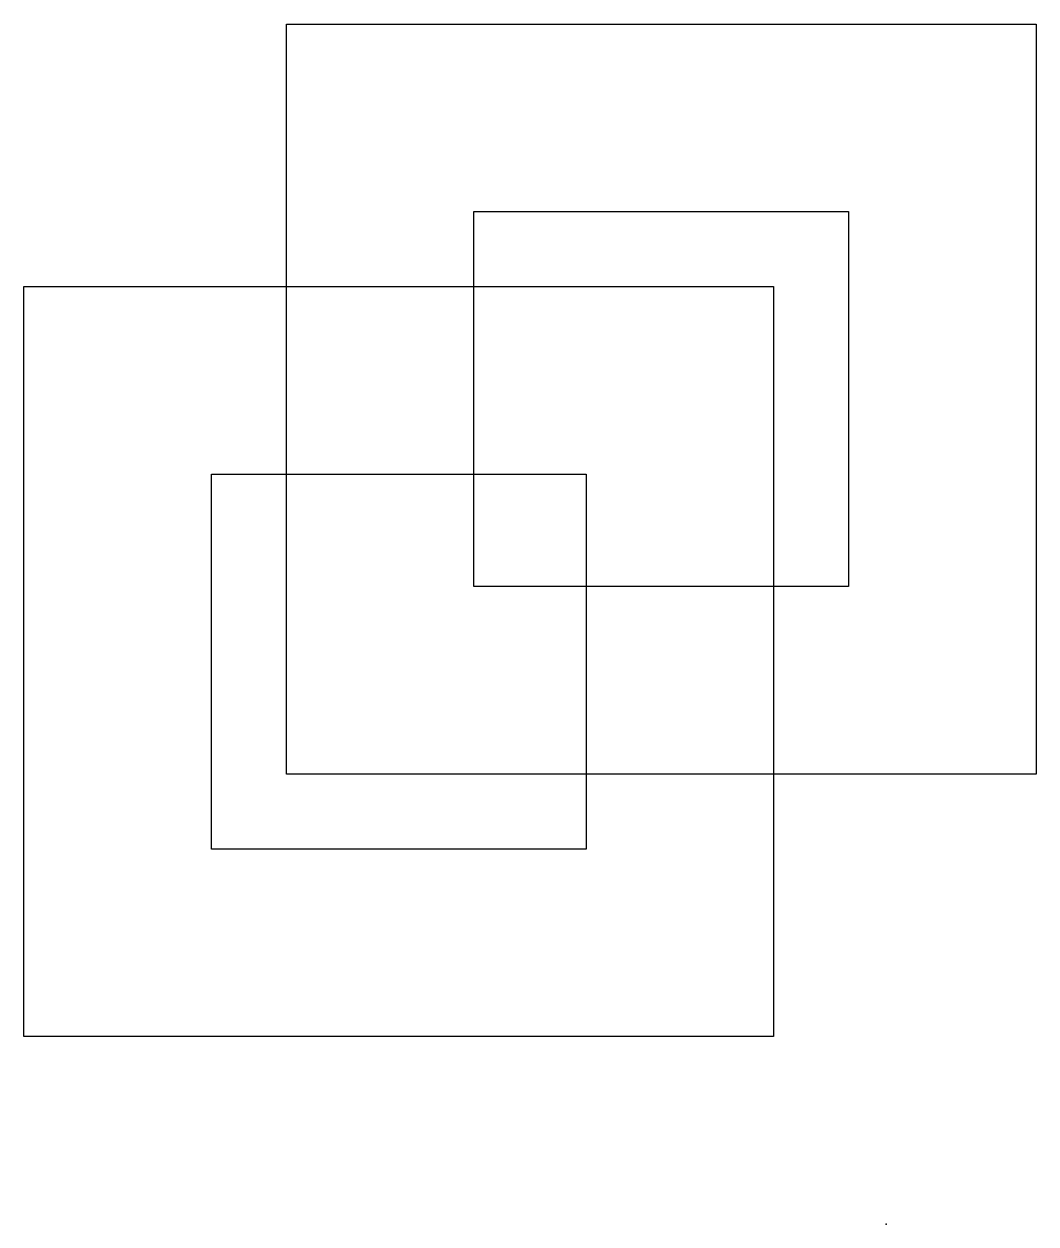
# Model space of a CAD drawing. Header units: millimetres. Extents: x 0 to 27, y -5 to 27.
import ezdxf

# ---------------------------------------------------------------- set-up
doc = ezdxf.new("R2010")
doc.units = ezdxf.units.MM
doc.layers.get('0').update_dxf_attribs({"lineweight": 25, "true_color": 0xffffff})

msp = doc.modelspace()

# ---------------------------------------------------------------- linework, layer by layer
at = {"color": 5, "true_color": 0x0000ff}
for p, q in [((7, 7), (7, 27)), ((7, 27), (27, 27)), ((27, 27), (27, 7)), ((12, 12), (12, 22)), ((12, 22), (22, 22)), ((22, 22), (22, 12)), ((22, 12), (12, 12)), ((27, 7), (7, 7))]:
    msp.add_line(p, q, dxfattribs=at)
at = {"color": 1, "true_color": 0xff0000}
for p, q in [((0, 0), (0, 20)), ((0, 20), (20, 20)), ((20, 20), (20, 0)), ((5, 5), (5, 15)), ((5, 15), (15, 15)), ((15, 15), (15, 5)), ((15, 5), (5, 5)), ((20, 0), (0, 0))]:
    msp.add_line(p, q, dxfattribs=at)
msp.add_point((23, -5))

doc.saveas('drawing.dxf')
